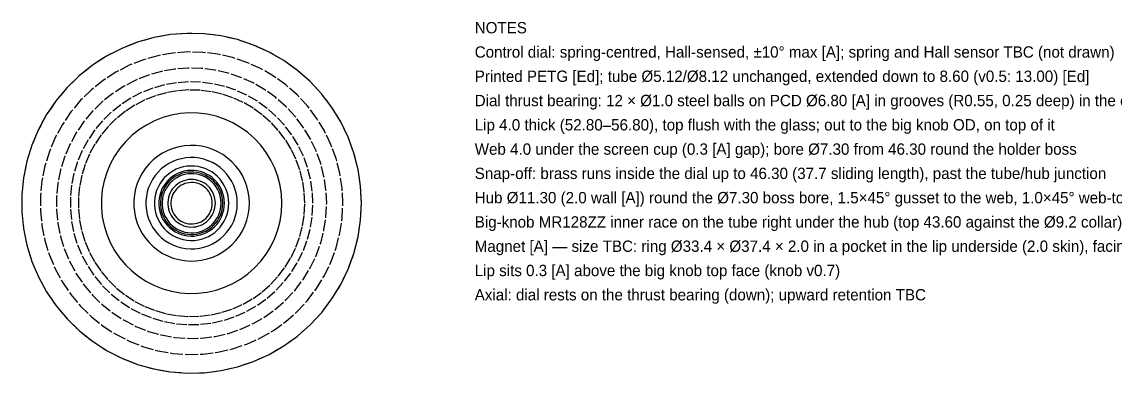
# Model space of a CAD drawing. Header units: millimetres. Extents: x -27 to 185, y -14 to 140.
# Drawn here: x -21 to 114.2, y 96.8 to 140.2 of the extents above; entities that cross this region are included whole.
import ezdxf

# ---------------------------------------------------------------- set-up
doc = ezdxf.new("R2010")
doc.units = ezdxf.units.MM
doc.linetypes.add('DASHED', pattern=[1.524, 1.27, -0.254])
for name, color, linetype in [('HIDDEN', 8, 'DASHED'), ('TEXT', 7, 'CONTINUOUS'), ('VISIBLE', 7, 'CONTINUOUS')]:
    doc.layers.add(name, color=color, linetype=linetype)

msp = doc.modelspace()

# ---------------------------------------------------------------- linework, layer by layer
at = {"layer": 'HIDDEN'}
for points in [[(21, 117.79347), (20.89565, 119.8844), (20.58362, 121.95454), (20.06703, 123.98333), (19.351, 125.9506), (18.44265, 127.83681), (17.35101, 129.62319), (16.08693, 131.29201), (14.66297, 132.82668), (13.09329, 134.21193), (11.39347, 135.43402), (9.58042, 136.48078), (7.67216, 137.34182), (5.68765, 138.00858), (3.64661, 138.47444), (1.56933, 138.73475), (-0.52354, 138.78695), (-2.61122, 138.6305), (-4.67294, 138.26696), (-6.68822, 137.69995), (-8.63703, 136.9351), (-10.5, 135.98001), (-12.25862, 134.84417), (-13.8954, 133.53888), (-15.39409, 132.0771), (-16.73978, 130.47337), (-17.91911, 128.74361), (-18.92035, 126.90503), (-19.73355, 124.9759), (-20.35062, 122.97538), (-20.76545, 120.92336), (-20.9739, 118.84024), (-20.9739, 116.74671), (-20.76545, 114.66359), (-20.35062, 112.61157), (-19.73355, 110.61105), (-18.92035, 108.68191), (-17.91911, 106.84333), (-16.73978, 105.11358), (-15.39409, 103.50985), (-13.8954, 102.04807), (-12.25862, 100.74277), (-10.5, 99.60694), (-8.63703, 98.65185), (-6.68822, 97.887), (-4.67294, 97.31999), (-2.61122, 96.95645), (-0.52354, 96.8), (1.56933, 96.85219), (3.64661, 97.11251), (5.68765, 97.57836), (7.67216, 98.24512), (9.58042, 99.10616), (11.39347, 100.15293), (13.09329, 101.37501), (14.66297, 102.76027), (16.08693, 104.29493), (17.35101, 105.96375), (18.44265, 107.75014), (19.351, 109.63634), (20.06703, 111.60361), (20.58362, 113.6324), (20.89565, 115.70255), (21, 117.79347)], [(18.7, 117.79347), (18.60708, 119.65539), (18.32923, 121.49881), (17.86921, 123.30539), (17.23161, 125.0572), (16.42274, 126.73682), (15.45067, 128.32756), (14.32503, 129.8136), (13.05703, 131.18018), (11.65926, 132.41372), (10.14562, 133.50196), (8.53114, 134.43408), (6.83188, 135.20081), (5.06472, 135.79455), (3.24722, 136.20938), (1.39745, 136.44118), (-0.4662, 136.48766), (-2.32523, 136.34835), (-4.16114, 136.02462), (-5.9557, 135.51971), (-7.69107, 134.83863), (-9.35, 133.98815), (-10.91601, 132.97671), (-12.37353, 131.81438), (-13.70807, 130.5127), (-14.90638, 129.08462), (-15.95654, 127.54431), (-16.84812, 125.9071), (-17.57225, 124.18925), (-18.12175, 122.40784), (-18.49114, 120.58056), (-18.67675, 118.72559), (-18.67675, 116.86135), (-18.49114, 115.00638), (-18.12175, 113.17911), (-17.57225, 111.3977), (-16.84812, 109.67985), (-15.95654, 108.04263), (-14.90638, 106.50233), (-13.70807, 105.07424), (-12.37353, 103.77256), (-10.91601, 102.61023), (-9.35, 101.5988), (-7.69107, 100.74831), (-5.9557, 100.06723), (-4.16114, 99.56232), (-2.32523, 99.2386), (-0.4662, 99.09929), (1.39745, 99.14576), (3.24722, 99.37757), (5.06472, 99.7924), (6.83188, 100.38613), (8.53114, 101.15287), (10.14562, 102.08499), (11.65926, 103.17322), (13.05703, 104.40676), (14.32503, 105.77334), (15.45067, 107.25939), (16.42274, 108.85012), (17.23161, 110.52974), (17.86921, 112.28155), (18.32923, 114.08814), (18.60708, 115.93155), (18.7, 117.79347)], [(18.7, 117.79347), (18.60708, 119.65539), (18.32923, 121.49881), (17.86921, 123.30539), (17.23161, 125.0572), (16.42274, 126.73682), (15.45067, 128.32756), (14.32503, 129.8136), (13.05703, 131.18018), (11.65926, 132.41372), (10.14562, 133.50196), (8.53114, 134.43408), (6.83188, 135.20081), (5.06472, 135.79455), (3.24722, 136.20938), (1.39745, 136.44118), (-0.4662, 136.48766), (-2.32523, 136.34835), (-4.16114, 136.02462), (-5.9557, 135.51971), (-7.69107, 134.83863), (-9.35, 133.98815), (-10.91601, 132.97671), (-12.37353, 131.81438), (-13.70807, 130.5127), (-14.90638, 129.08462), (-15.95654, 127.54431), (-16.84812, 125.9071), (-17.57225, 124.18925), (-18.12175, 122.40784), (-18.49114, 120.58056), (-18.67675, 118.72559), (-18.67675, 116.86135), (-18.49114, 115.00638), (-18.12175, 113.17911), (-17.57225, 111.3977), (-16.84812, 109.67985), (-15.95654, 108.04263), (-14.90638, 106.50233), (-13.70807, 105.07424), (-12.37353, 103.77256), (-10.91601, 102.61023), (-9.35, 101.5988), (-7.69107, 100.74831), (-5.9557, 100.06723), (-4.16114, 99.56232), (-2.32523, 99.2386), (-0.4662, 99.09929), (1.39745, 99.14576), (3.24722, 99.37757), (5.06472, 99.7924), (6.83188, 100.38613), (8.53114, 101.15287), (10.14562, 102.08499), (11.65926, 103.17322), (13.05703, 104.40676), (14.32503, 105.77334), (15.45067, 107.25939), (16.42274, 108.85012), (17.23161, 110.52974), (17.86921, 112.28155), (18.32923, 114.08814), (18.60708, 115.93155), (18.7, 117.79347)], [(18.7, 117.79347), (18.60708, 119.65539), (18.32923, 121.49881), (17.86921, 123.30539), (17.23161, 125.0572), (16.42274, 126.73682), (15.45067, 128.32756), (14.32503, 129.8136), (13.05703, 131.18018), (11.65926, 132.41372), (10.14562, 133.50196), (8.53114, 134.43408), (6.83188, 135.20081), (5.06472, 135.79455), (3.24722, 136.20938), (1.39745, 136.44118), (-0.4662, 136.48766), (-2.32523, 136.34835), (-4.16114, 136.02462), (-5.9557, 135.51971), (-7.69107, 134.83863), (-9.35, 133.98815), (-10.91601, 132.97671), (-12.37353, 131.81438), (-13.70807, 130.5127), (-14.90638, 129.08462), (-15.95654, 127.54431), (-16.84812, 125.9071), (-17.57225, 124.18925), (-18.12175, 122.40784), (-18.49114, 120.58056), (-18.67675, 118.72559), (-18.67675, 116.86135), (-18.49114, 115.00638), (-18.12175, 113.17911), (-17.57225, 111.3977), (-16.84812, 109.67985), (-15.95654, 108.04263), (-14.90638, 106.50233), (-13.70807, 105.07424), (-12.37353, 103.77256), (-10.91601, 102.61023), (-9.35, 101.5988), (-7.69107, 100.74831), (-5.9557, 100.06723), (-4.16114, 99.56232), (-2.32523, 99.2386), (-0.4662, 99.09929), (1.39745, 99.14576), (3.24722, 99.37757), (5.06472, 99.7924), (6.83188, 100.38613), (8.53114, 101.15287), (10.14562, 102.08499), (11.65926, 103.17322), (13.05703, 104.40676), (14.32503, 105.77334), (15.45067, 107.25939), (16.42274, 108.85012), (17.23161, 110.52974), (17.86921, 112.28155), (18.32923, 114.08814), (18.60708, 115.93155), (18.7, 117.79347)], [(18.7, 117.79347), (18.60708, 119.65539), (18.32923, 121.49881), (17.86921, 123.30539), (17.23161, 125.0572), (16.42274, 126.73682), (15.45067, 128.32756), (14.32503, 129.8136), (13.05703, 131.18018), (11.65926, 132.41372), (10.14562, 133.50196), (8.53114, 134.43408), (6.83188, 135.20081), (5.06472, 135.79455), (3.24722, 136.20938), (1.39745, 136.44118), (-0.4662, 136.48766), (-2.32523, 136.34835), (-4.16114, 136.02462), (-5.9557, 135.51971), (-7.69107, 134.83863), (-9.35, 133.98815), (-10.91601, 132.97671), (-12.37353, 131.81438), (-13.70807, 130.5127), (-14.90638, 129.08462), (-15.95654, 127.54431), (-16.84812, 125.9071), (-17.57225, 124.18925), (-18.12175, 122.40784), (-18.49114, 120.58056), (-18.67675, 118.72559), (-18.67675, 116.86135), (-18.49114, 115.00638), (-18.12175, 113.17911), (-17.57225, 111.3977), (-16.84812, 109.67985), (-15.95654, 108.04263), (-14.90638, 106.50233), (-13.70807, 105.07424), (-12.37353, 103.77256), (-10.91601, 102.61023), (-9.35, 101.5988), (-7.69107, 100.74831), (-5.9557, 100.06723), (-4.16114, 99.56232), (-2.32523, 99.2386), (-0.4662, 99.09929), (1.39745, 99.14576), (3.24722, 99.37757), (5.06472, 99.7924), (6.83188, 100.38613), (8.53114, 101.15287), (10.14562, 102.08499), (11.65926, 103.17322), (13.05703, 104.40676), (14.32503, 105.77334), (15.45067, 107.25939), (16.42274, 108.85012), (17.23161, 110.52974), (17.86921, 112.28155), (18.32923, 114.08814), (18.60708, 115.93155), (18.7, 117.79347)], [(16.7, 117.79347), (16.61701, 119.45626), (16.36888, 121.10251), (15.95807, 122.71588), (15.38865, 124.28033), (14.6663, 125.78031), (13.79819, 127.20092), (12.79294, 128.52803), (11.66055, 129.74845), (10.41228, 130.85006), (9.06052, 131.82191), (7.61872, 132.65433), (6.1012, 133.33906), (4.52304, 133.8693), (2.89992, 134.23976), (1.24799, 134.44678), (-0.41634, 134.48828), (-2.07654, 134.36387), (-3.7161, 134.07477), (-5.31873, 133.62386), (-6.86849, 133.01562), (-8.35, 132.2561), (-9.74852, 131.35284), (-11.05015, 130.31482), (-12.24197, 129.15236), (-13.31211, 127.87701), (-14.24996, 126.50144), (-15.04618, 125.03933), (-15.69287, 123.50521), (-16.18359, 121.91432), (-16.51347, 120.28248), (-16.67924, 118.6259), (-16.67924, 116.96105), (-16.51347, 115.30447), (-16.18359, 113.67262), (-15.69287, 112.08174), (-15.04618, 110.54761), (-14.24996, 109.0855), (-13.31211, 107.70994), (-12.24197, 106.43459), (-11.05015, 105.27213), (-9.74852, 104.23411), (-8.35, 103.33085), (-6.86849, 102.57133), (-5.31873, 101.96309), (-3.7161, 101.51218), (-2.07654, 101.22308), (-0.41634, 101.09866), (1.24799, 101.14017), (2.89992, 101.34718), (4.52304, 101.71765), (6.1012, 102.24788), (7.61872, 102.93261), (9.06052, 103.76504), (10.41228, 104.73689), (11.66055, 105.8385), (12.79294, 107.05892), (13.79819, 108.38603), (14.6663, 109.80663), (15.38865, 111.30661), (15.95807, 112.87106), (16.36888, 114.48443), (16.61701, 116.13069), (16.7, 117.79347)], [(16.7, 117.79347), (16.61701, 119.45626), (16.36888, 121.10251), (15.95807, 122.71588), (15.38865, 124.28033), (14.6663, 125.78031), (13.79819, 127.20092), (12.79294, 128.52803), (11.66055, 129.74845), (10.41228, 130.85006), (9.06052, 131.82191), (7.61872, 132.65433), (6.1012, 133.33906), (4.52304, 133.8693), (2.89992, 134.23976), (1.24799, 134.44678), (-0.41634, 134.48828), (-2.07654, 134.36387), (-3.7161, 134.07477), (-5.31873, 133.62386), (-6.86849, 133.01562), (-8.35, 132.2561), (-9.74852, 131.35284), (-11.05015, 130.31482), (-12.24197, 129.15236), (-13.31211, 127.87701), (-14.24996, 126.50144), (-15.04618, 125.03933), (-15.69287, 123.50521), (-16.18359, 121.91432), (-16.51347, 120.28248), (-16.67924, 118.6259), (-16.67924, 116.96105), (-16.51347, 115.30447), (-16.18359, 113.67262), (-15.69287, 112.08174), (-15.04618, 110.54761), (-14.24996, 109.0855), (-13.31211, 107.70994), (-12.24197, 106.43459), (-11.05015, 105.27213), (-9.74852, 104.23411), (-8.35, 103.33085), (-6.86849, 102.57133), (-5.31873, 101.96309), (-3.7161, 101.51218), (-2.07654, 101.22308), (-0.41634, 101.09866), (1.24799, 101.14017), (2.89992, 101.34718), (4.52304, 101.71765), (6.1012, 102.24788), (7.61872, 102.93261), (9.06052, 103.76504), (10.41228, 104.73689), (11.66055, 105.8385), (12.79294, 107.05892), (13.79819, 108.38603), (14.6663, 109.80663), (15.38865, 111.30661), (15.95807, 112.87106), (16.36888, 114.48443), (16.61701, 116.13069), (16.7, 117.79347)], [(16.7, 117.79347), (16.61701, 119.45626), (16.36888, 121.10251), (15.95807, 122.71588), (15.38865, 124.28033), (14.6663, 125.78031), (13.79819, 127.20092), (12.79294, 128.52803), (11.66055, 129.74845), (10.41228, 130.85006), (9.06052, 131.82191), (7.61872, 132.65433), (6.1012, 133.33906), (4.52304, 133.8693), (2.89992, 134.23976), (1.24799, 134.44678), (-0.41634, 134.48828), (-2.07654, 134.36387), (-3.7161, 134.07477), (-5.31873, 133.62386), (-6.86849, 133.01562), (-8.35, 132.2561), (-9.74852, 131.35284), (-11.05015, 130.31482), (-12.24197, 129.15236), (-13.31211, 127.87701), (-14.24996, 126.50144), (-15.04618, 125.03933), (-15.69287, 123.50521), (-16.18359, 121.91432), (-16.51347, 120.28248), (-16.67924, 118.6259), (-16.67924, 116.96105), (-16.51347, 115.30447), (-16.18359, 113.67262), (-15.69287, 112.08174), (-15.04618, 110.54761), (-14.24996, 109.0855), (-13.31211, 107.70994), (-12.24197, 106.43459), (-11.05015, 105.27213), (-9.74852, 104.23411), (-8.35, 103.33085), (-6.86849, 102.57133), (-5.31873, 101.96309), (-3.7161, 101.51218), (-2.07654, 101.22308), (-0.41634, 101.09866), (1.24799, 101.14017), (2.89992, 101.34718), (4.52304, 101.71765), (6.1012, 102.24788), (7.61872, 102.93261), (9.06052, 103.76504), (10.41228, 104.73689), (11.66055, 105.8385), (12.79294, 107.05892), (13.79819, 108.38603), (14.6663, 109.80663), (15.38865, 111.30661), (15.95807, 112.87106), (16.36888, 114.48443), (16.61701, 116.13069), (16.7, 117.79347)], [(16.7, 117.79347), (16.61701, 119.45626), (16.36888, 121.10251), (15.95807, 122.71588), (15.38865, 124.28033), (14.6663, 125.78031), (13.79819, 127.20092), (12.79294, 128.52803), (11.66055, 129.74845), (10.41228, 130.85006), (9.06052, 131.82191), (7.61872, 132.65433), (6.1012, 133.33906), (4.52304, 133.8693), (2.89992, 134.23976), (1.24799, 134.44678), (-0.41634, 134.48828), (-2.07654, 134.36387), (-3.7161, 134.07477), (-5.31873, 133.62386), (-6.86849, 133.01562), (-8.35, 132.2561), (-9.74852, 131.35284), (-11.05015, 130.31482), (-12.24197, 129.15236), (-13.31211, 127.87701), (-14.24996, 126.50144), (-15.04618, 125.03933), (-15.69287, 123.50521), (-16.18359, 121.91432), (-16.51347, 120.28248), (-16.67924, 118.6259), (-16.67924, 116.96105), (-16.51347, 115.30447), (-16.18359, 113.67262), (-15.69287, 112.08174), (-15.04618, 110.54761), (-14.24996, 109.0855), (-13.31211, 107.70994), (-12.24197, 106.43459), (-11.05015, 105.27213), (-9.74852, 104.23411), (-8.35, 103.33085), (-6.86849, 102.57133), (-5.31873, 101.96309), (-3.7161, 101.51218), (-2.07654, 101.22308), (-0.41634, 101.09866), (1.24799, 101.14017), (2.89992, 101.34718), (4.52304, 101.71765), (6.1012, 102.24788), (7.61872, 102.93261), (9.06052, 103.76504), (10.41228, 104.73689), (11.66055, 105.8385), (12.79294, 107.05892), (13.79819, 108.38603), (14.6663, 109.80663), (15.38865, 111.30661), (15.95807, 112.87106), (16.36888, 114.48443), (16.61701, 116.13069), (16.7, 117.79347)], [(15, 117.79347), (14.92546, 119.28699), (14.70259, 120.76566), (14.33359, 122.2148), (13.82214, 123.61999), (13.17332, 124.96728), (12.39358, 126.24327), (11.49067, 127.43529), (10.47355, 128.53148), (9.35235, 129.52095), (8.13819, 130.39386), (6.84316, 131.14155), (5.48012, 131.75658), (4.06261, 132.23284), (2.60472, 132.56559), (1.12095, 132.75153), (-0.37396, 132.78881), (-1.86516, 132.67706), (-3.33781, 132.41739), (-4.7773, 132.01238), (-6.16931, 131.46606), (-7.5, 130.78385), (-8.75616, 129.97254), (-9.92529, 129.04019), (-10.99578, 127.99606), (-11.95699, 126.85054), (-12.79936, 125.615), (-13.51453, 124.30173), (-14.09539, 122.92377), (-14.53616, 121.49483), (-14.83246, 120.02911), (-14.98135, 118.54116), (-14.98135, 117.04578), (-14.83246, 115.55784), (-14.53616, 114.09211), (-14.09539, 112.66317), (-13.51453, 111.28522), (-12.79936, 109.97194), (-11.95699, 108.73641), (-10.99578, 107.59088), (-9.92529, 106.54675), (-8.75616, 105.6144), (-7.5, 104.80309), (-6.16931, 104.12089), (-4.7773, 103.57456), (-3.33781, 103.16955), (-1.86516, 102.90988), (-0.37396, 102.79814), (1.12095, 102.83542), (2.60472, 103.02136), (4.06261, 103.35411), (5.48012, 103.83037), (6.84316, 104.4454), (8.13819, 105.19308), (9.35235, 106.066), (10.47355, 107.05547), (11.49067, 108.15166), (12.39358, 109.34367), (13.17332, 110.61966), (13.82214, 111.96695), (14.33359, 113.37215), (14.70259, 114.82128), (14.92546, 116.29996), (15, 117.79347)], [(14, 117.79347), (13.93043, 119.18742), (13.72241, 120.56752), (13.37802, 121.92005), (12.90067, 123.23156), (12.2951, 124.48903), (11.56734, 125.67995), (10.72462, 126.7925), (9.77532, 127.81561), (8.72886, 128.73911), (7.59565, 129.55384), (6.38695, 130.25168), (5.11477, 130.82571), (3.79177, 131.27021), (2.43107, 131.58078), (1.04622, 131.75433), (-0.34903, 131.78912), (-1.74081, 131.68482), (-3.11529, 131.44246), (-4.45881, 131.06446), (-5.75802, 130.55455), (-7, 129.91783), (-8.17241, 129.1606), (-9.2636, 128.29041), (-10.26273, 127.31589), (-11.15986, 126.24673), (-11.94607, 125.09357), (-12.61356, 123.86785), (-13.1557, 122.58175), (-13.56708, 121.24808), (-13.84363, 119.88006), (-13.9826, 118.49132), (-13.9826, 117.09563), (-13.84363, 115.70688), (-13.56708, 114.33887), (-13.1557, 113.00519), (-12.61356, 111.7191), (-11.94607, 110.49338), (-11.15986, 109.34021), (-10.26273, 108.27105), (-9.2636, 107.29654), (-8.17241, 106.42634), (-7, 105.66912), (-5.75802, 105.03239), (-4.45881, 104.52249), (-3.11529, 104.14448), (-1.74081, 103.90212), (-0.34903, 103.79782), (1.04622, 103.83262), (2.43107, 104.00616), (3.79177, 104.31673), (5.11477, 104.76124), (6.38695, 105.33527), (7.59565, 106.03311), (8.72886, 106.84783), (9.77532, 107.77134), (10.72462, 108.79445), (11.56734, 109.90699), (12.2951, 111.09792), (12.90067, 112.35539), (13.37802, 113.6669), (13.72241, 115.01943), (13.93043, 116.39952), (14, 117.79347)], [(14, 117.79347), (13.93043, 119.18742), (13.72241, 120.56752), (13.37802, 121.92005), (12.90067, 123.23156), (12.2951, 124.48903), (11.56734, 125.67995), (10.72462, 126.7925), (9.77532, 127.81561), (8.72886, 128.73911), (7.59565, 129.55384), (6.38695, 130.25168), (5.11477, 130.82571), (3.79177, 131.27021), (2.43107, 131.58078), (1.04622, 131.75433), (-0.34903, 131.78912), (-1.74081, 131.68482), (-3.11529, 131.44246), (-4.45881, 131.06446), (-5.75802, 130.55455), (-7, 129.91783), (-8.17241, 129.1606), (-9.2636, 128.29041), (-10.26273, 127.31589), (-11.15986, 126.24673), (-11.94607, 125.09357), (-12.61356, 123.86785), (-13.1557, 122.58175), (-13.56708, 121.24808), (-13.84363, 119.88006), (-13.9826, 118.49132), (-13.9826, 117.09563), (-13.84363, 115.70688), (-13.56708, 114.33887), (-13.1557, 113.00519), (-12.61356, 111.7191), (-11.94607, 110.49338), (-11.15986, 109.34021), (-10.26273, 108.27105), (-9.2636, 107.29654), (-8.17241, 106.42634), (-7, 105.66912), (-5.75802, 105.03239), (-4.45881, 104.52249), (-3.11529, 104.14448), (-1.74081, 103.90212), (-0.34903, 103.79782), (1.04622, 103.83262), (2.43107, 104.00616), (3.79177, 104.31673), (5.11477, 104.76124), (6.38695, 105.33527), (7.59565, 106.03311), (8.72886, 106.84783), (9.77532, 107.77134), (10.72462, 108.79445), (11.56734, 109.90699), (12.2951, 111.09792), (12.90067, 112.35539), (13.37802, 113.6669), (13.72241, 115.01943), (13.93043, 116.39952), (14, 117.79347)], [(11.16, 117.79347), (11.10454, 118.90465), (10.93872, 120.00478), (10.66419, 121.08294), (10.28367, 122.12841), (9.80095, 123.13079), (9.22082, 124.08012), (8.54906, 124.96698), (7.79232, 125.78255), (6.95815, 126.51871), (6.05482, 127.16816), (5.09131, 127.72444), (4.07721, 128.18202), (3.02258, 128.53636), (1.93791, 128.78393), (0.83399, 128.92227), (-0.27823, 128.95), (-1.38768, 128.86686), (-2.48333, 128.67367), (-3.55431, 128.37234), (-4.58996, 127.96588), (-5.58, 127.45832), (-6.51458, 126.8547), (-7.38441, 126.16103), (-8.18086, 125.3842), (-8.896, 124.53193), (-9.52273, 123.61269), (-10.05481, 122.63562), (-10.48697, 121.61042), (-10.8149, 120.54729), (-11.03535, 119.45678), (-11.14613, 118.34975), (-11.14613, 117.23719), (-11.03535, 116.13016), (-10.8149, 115.03966), (-10.48697, 113.97653), (-10.05481, 112.95133), (-9.52273, 111.97426), (-8.896, 111.05502), (-8.18086, 110.20275), (-7.38441, 109.42591), (-6.51458, 108.73224), (-5.58, 108.12863), (-4.58996, 107.62107), (-3.55431, 107.2146), (-2.48333, 106.91328), (-1.38768, 106.72008), (-0.27823, 106.63694), (0.83399, 106.66468), (1.93791, 106.80302), (3.02258, 107.05059), (4.07721, 107.40492), (5.09131, 107.8625), (6.05482, 108.41878), (6.95815, 109.06823), (7.79232, 109.8044), (8.54906, 110.61996), (9.22082, 111.50682), (9.80095, 112.45616), (10.28367, 113.45854), (10.66419, 114.50401), (10.93872, 115.58216), (11.10454, 116.6823), (11.16, 117.79347)], [(7.15, 117.79347), (7.11447, 118.50538), (7.00823, 119.21022), (6.83235, 119.90097), (6.58855, 120.57078), (6.27928, 121.21299), (5.90761, 121.82121), (5.47722, 122.3894), (4.99239, 122.91192), (4.45795, 123.38357), (3.87921, 123.79966), (3.26191, 124.15606), (2.61219, 124.44922), (1.93651, 124.67624), (1.24158, 124.83485), (0.53432, 124.92348), (-0.17825, 124.94125), (-0.88906, 124.88798), (-1.59102, 124.76421), (-2.27718, 124.57115), (-2.9407, 124.31074), (-3.575, 123.98555), (-4.17377, 123.59883), (-4.73105, 123.15441), (-5.24132, 122.65671), (-5.6995, 122.11067), (-6.10103, 121.52173), (-6.44193, 120.89574), (-6.7188, 120.23892), (-6.9289, 119.55779), (-7.07014, 118.85913), (-7.14111, 118.14987), (-7.14111, 117.43707), (-7.07014, 116.72782), (-6.9289, 116.02916), (-6.7188, 115.34803), (-6.44193, 114.6912), (-6.10103, 114.06521), (-5.6995, 113.47627), (-5.24132, 112.93024), (-4.73105, 112.43254), (-4.17377, 111.98812), (-3.575, 111.60139), (-2.9407, 111.27621), (-2.27718, 111.01579), (-1.59102, 110.82274), (-0.88906, 110.69896), (-0.17825, 110.6457), (0.53432, 110.66347), (1.24158, 110.7521), (1.93651, 110.91071), (2.61219, 111.13773), (3.26191, 111.43089), (3.87921, 111.78729), (4.45795, 112.20338), (4.99239, 112.67502), (5.47722, 113.19754), (5.90761, 113.76573), (6.27928, 114.37396), (6.58855, 115.01616), (6.83235, 115.68597), (7.00823, 116.37673), (7.11447, 117.08156), (7.15, 117.79347)], [(5.65, 117.79347), (5.62192, 118.35603), (5.53797, 118.913), (5.39899, 119.45884), (5.20634, 119.98813), (4.96195, 120.49561), (4.66825, 120.97623), (4.32815, 121.42522), (3.94504, 121.83812), (3.52272, 122.21082), (3.06539, 122.53962), (2.57759, 122.82125), (2.06418, 123.05291), (1.53025, 123.2323), (0.98111, 123.35764), (0.42223, 123.42767), (-0.14086, 123.44172), (-0.70254, 123.39962), (-1.25724, 123.30182), (-1.79945, 123.14926), (-2.32377, 122.94348), (-2.825, 122.68652), (-3.29815, 122.38092), (-3.73852, 122.02974), (-4.14174, 121.63645), (-4.5038, 121.20497), (-4.82109, 120.73958), (-5.09047, 120.24492), (-5.30926, 119.72589), (-5.47529, 119.18765), (-5.58689, 118.63556), (-5.64298, 118.0751), (-5.64298, 117.51184), (-5.58689, 116.95138), (-5.47529, 116.39929), (-5.30926, 115.86106), (-5.09047, 115.34203), (-4.82109, 114.84736), (-4.5038, 114.38198), (-4.14174, 113.9505), (-3.73852, 113.55721), (-3.29815, 113.20602), (-2.825, 112.90043), (-2.32377, 112.64346), (-1.79945, 112.43768), (-1.25724, 112.28513), (-0.70254, 112.18732), (-0.14086, 112.14523), (0.42223, 112.15927), (0.98111, 112.22931), (1.53025, 112.35465), (2.06418, 112.53404), (2.57759, 112.7657), (3.06539, 113.04733), (3.52272, 113.37612), (3.94504, 113.74883), (4.32815, 114.16172), (4.66825, 114.61071), (4.96195, 115.09134), (5.20634, 115.59882), (5.39899, 116.12811), (5.53797, 116.67395), (5.62192, 117.23091), (5.65, 117.79347)], [(5.65, 117.79347), (5.62192, 118.35603), (5.53797, 118.913), (5.39899, 119.45884), (5.20634, 119.98813), (4.96195, 120.49561), (4.66825, 120.97623), (4.32815, 121.42522), (3.94504, 121.83812), (3.52272, 122.21082), (3.06539, 122.53962), (2.57759, 122.82125), (2.06418, 123.05291), (1.53025, 123.2323), (0.98111, 123.35764), (0.42223, 123.42767), (-0.14086, 123.44172), (-0.70254, 123.39962), (-1.25724, 123.30182), (-1.79945, 123.14926), (-2.32377, 122.94348), (-2.825, 122.68652), (-3.29815, 122.38092), (-3.73852, 122.02974), (-4.14174, 121.63645), (-4.5038, 121.20497), (-4.82109, 120.73958), (-5.09047, 120.24492), (-5.30926, 119.72589), (-5.47529, 119.18765), (-5.58689, 118.63556), (-5.64298, 118.0751), (-5.64298, 117.51184), (-5.58689, 116.95138), (-5.47529, 116.39929), (-5.30926, 115.86106), (-5.09047, 115.34203), (-4.82109, 114.84736), (-4.5038, 114.38198), (-4.14174, 113.9505), (-3.73852, 113.55721), (-3.29815, 113.20602), (-2.825, 112.90043), (-2.32377, 112.64346), (-1.79945, 112.43768), (-1.25724, 112.28513), (-0.70254, 112.18732), (-0.14086, 112.14523), (0.42223, 112.15927), (0.98111, 112.22931), (1.53025, 112.35465), (2.06418, 112.53404), (2.57759, 112.7657), (3.06539, 113.04733), (3.52272, 113.37612), (3.94504, 113.74883), (4.32815, 114.16172), (4.66825, 114.61071), (4.96195, 115.09134), (5.20634, 115.59882), (5.39899, 116.12811), (5.53797, 116.67395), (5.62192, 117.23091), (5.65, 117.79347)], [(4.6, 117.79347), (4.57714, 118.25148), (4.50879, 118.70495), (4.39563, 119.14935), (4.23879, 119.58027), (4.03982, 119.99344), (3.8007, 120.38475), (3.5238, 120.7503), (3.21189, 121.08646), (2.86805, 121.3899), (2.49571, 121.65759), (2.09857, 121.88688), (1.68057, 122.07549), (1.24587, 122.22154), (0.79878, 122.32359), (0.34376, 122.38061), (-0.11468, 122.39204), (-0.57198, 122.35777), (-1.0236, 122.27814), (-1.46504, 122.15394), (-1.89192, 121.9864), (-2.3, 121.77719), (-2.68522, 121.52839), (-3.04375, 121.24247), (-3.37204, 120.92227), (-3.66681, 120.57097), (-3.92514, 120.19207), (-4.14446, 119.78934), (-4.32259, 119.36677), (-4.45776, 118.92856), (-4.54862, 118.47907), (-4.59428, 118.02276), (-4.59428, 117.56418), (-4.54862, 117.10788), (-4.45776, 116.65839), (-4.32259, 116.22018), (-4.14446, 115.79761), (-3.92514, 115.39487), (-3.66681, 115.01597), (-3.37204, 114.66468), (-3.04375, 114.34448), (-2.68522, 114.05856), (-2.3, 113.80976), (-1.89192, 113.60055), (-1.46504, 113.43301), (-1.0236, 113.3088), (-0.57198, 113.22917), (-0.11468, 113.1949), (0.34376, 113.20634), (0.79878, 113.26336), (1.24587, 113.3654), (1.68057, 113.51145), (2.09857, 113.70006), (2.49571, 113.92935), (2.86805, 114.19705), (3.21189, 114.50049), (3.5238, 114.83665), (3.8007, 115.2022), (4.03982, 115.5935), (4.23879, 116.00667), (4.39563, 116.4376), (4.50879, 116.882), (4.57714, 117.33546), (4.6, 117.79347)], [(4.6, 117.79347), (4.57714, 118.25148), (4.50879, 118.70495), (4.39563, 119.14935), (4.23879, 119.58027), (4.03982, 119.99344), (3.8007, 120.38475), (3.5238, 120.7503), (3.21189, 121.08646), (2.86805, 121.3899), (2.49571, 121.65759), (2.09857, 121.88688), (1.68057, 122.07549), (1.24587, 122.22154), (0.79878, 122.32359), (0.34376, 122.38061), (-0.11468, 122.39204), (-0.57198, 122.35777), (-1.0236, 122.27814), (-1.46504, 122.15394), (-1.89192, 121.9864), (-2.3, 121.77719), (-2.68522, 121.52839), (-3.04375, 121.24247), (-3.37204, 120.92227), (-3.66681, 120.57097), (-3.92514, 120.19207), (-4.14446, 119.78934), (-4.32259, 119.36677), (-4.45776, 118.92856), (-4.54862, 118.47907), (-4.59428, 118.02276), (-4.59428, 117.56418), (-4.54862, 117.10788), (-4.45776, 116.65839), (-4.32259, 116.22018), (-4.14446, 115.79761), (-3.92514, 115.39487), (-3.66681, 115.01597), (-3.37204, 114.66468), (-3.04375, 114.34448), (-2.68522, 114.05856), (-2.3, 113.80976), (-1.89192, 113.60055), (-1.46504, 113.43301), (-1.0236, 113.3088), (-0.57198, 113.22917), (-0.11468, 113.1949), (0.34376, 113.20634), (0.79878, 113.26336), (1.24587, 113.3654), (1.68057, 113.51145), (2.09857, 113.70006), (2.49571, 113.92935), (2.86805, 114.19705), (3.21189, 114.50049), (3.5238, 114.83665), (3.8007, 115.2022), (4.03982, 115.5935), (4.23879, 116.00667), (4.39563, 116.4376), (4.50879, 116.882), (4.57714, 117.33546), (4.6, 117.79347)], [(4.06, 117.79347), (4.03982, 118.19772), (3.9795, 118.59795), (3.87963, 118.99018), (3.74119, 119.37052), (3.56558, 119.73518), (3.35453, 120.08055), (3.11014, 120.40319), (2.83484, 120.69989), (2.53137, 120.96771), (2.20274, 121.20398), (1.85222, 121.40635), (1.48328, 121.57282), (1.09961, 121.70173), (0.70501, 121.79179), (0.3034, 121.84212), (-0.10122, 121.85221), (-0.50484, 121.82196), (-0.90343, 121.75168), (-1.29306, 121.64206), (-1.66983, 121.49419), (-2.03, 121.30954), (-2.37, 121.08994), (-2.68644, 120.83758), (-2.97619, 120.55497), (-3.23636, 120.24492), (-3.46436, 119.9105), (-3.65793, 119.55504), (-3.81515, 119.18207), (-3.93445, 118.79531), (-4.01465, 118.39858), (-4.05495, 117.99585), (-4.05495, 117.5911), (-4.01465, 117.18836), (-3.93445, 116.79164), (-3.81515, 116.40487), (-3.65793, 116.0319), (-3.46436, 115.67645), (-3.23636, 115.34203), (-2.97619, 115.03197), (-2.68644, 114.74936), (-2.37, 114.497), (-2.03, 114.27741), (-1.66983, 114.09276), (-1.29306, 113.94489), (-0.90343, 113.83527), (-0.50484, 113.76498), (-0.10122, 113.73473), (0.3034, 113.74483), (0.70501, 113.79515), (1.09961, 113.88522), (1.48328, 114.01413), (1.85222, 114.18059), (2.20274, 114.38297), (2.53137, 114.61924), (2.83484, 114.88705), (3.11014, 115.18376), (3.35453, 115.50639), (3.56558, 115.85176), (3.74119, 116.21643), (3.87963, 116.59677), (3.9795, 116.989), (4.03982, 117.38923), (4.06, 117.79347)], [(4.06, 117.79347), (4.03982, 118.19772), (3.9795, 118.59795), (3.87963, 118.99018), (3.74119, 119.37052), (3.56558, 119.73518), (3.35453, 120.08055), (3.11014, 120.40319), (2.83484, 120.69989), (2.53137, 120.96771), (2.20274, 121.20398), (1.85222, 121.40635), (1.48328, 121.57282), (1.09961, 121.70173), (0.70501, 121.79179), (0.3034, 121.84212), (-0.10122, 121.85221), (-0.50484, 121.82196), (-0.90343, 121.75168), (-1.29306, 121.64206), (-1.66983, 121.49419), (-2.03, 121.30954), (-2.37, 121.08994), (-2.68644, 120.83758), (-2.97619, 120.55497), (-3.23636, 120.24492), (-3.46436, 119.9105), (-3.65793, 119.55504), (-3.81515, 119.18207), (-3.93445, 118.79531), (-4.01465, 118.39858), (-4.05495, 117.99585), (-4.05495, 117.5911), (-4.01465, 117.18836), (-3.93445, 116.79164), (-3.81515, 116.40487), (-3.65793, 116.0319), (-3.46436, 115.67645), (-3.23636, 115.34203), (-2.97619, 115.03197), (-2.68644, 114.74936), (-2.37, 114.497), (-2.03, 114.27741), (-1.66983, 114.09276), (-1.29306, 113.94489), (-0.90343, 113.83527), (-0.50484, 113.76498), (-0.10122, 113.73473), (0.3034, 113.74483), (0.70501, 113.79515), (1.09961, 113.88522), (1.48328, 114.01413), (1.85222, 114.18059), (2.20274, 114.38297), (2.53137, 114.61924), (2.83484, 114.88705), (3.11014, 115.18376), (3.35453, 115.50639), (3.56558, 115.85176), (3.74119, 116.21643), (3.87963, 116.59677), (3.9795, 116.989), (4.03982, 117.38923), (4.06, 117.79347)], [(3.86098, 117.79347), (3.84179, 118.1779), (3.78442, 118.55851), (3.68944, 118.93152), (3.5578, 119.29321), (3.39079, 119.64), (3.19009, 119.96844), (2.95768, 120.27526), (2.69588, 120.55742), (2.40728, 120.81211), (2.09476, 121.03679), (1.76142, 121.22925), (1.41057, 121.38756), (1.04571, 121.51014), (0.67045, 121.59579), (0.28853, 121.64365), (-0.09626, 121.65325), (-0.48009, 121.62449), (-0.85915, 121.55765), (-1.22967, 121.4534), (-1.58797, 121.31278), (-1.93049, 121.13718), (-2.25382, 120.92835), (-2.55475, 120.68836), (-2.8303, 120.4196), (-3.07771, 120.12475), (-3.29454, 119.80672), (-3.47862, 119.46869), (-3.62813, 119.114), (-3.74159, 118.7462), (-3.81785, 118.36892), (-3.85618, 117.98593), (-3.85618, 117.60102), (-3.81785, 117.21802), (-3.74159, 116.84075), (-3.62813, 116.47294), (-3.47862, 116.11826), (-3.29454, 115.78022), (-3.07771, 115.4622), (-2.8303, 115.16734), (-2.55475, 114.89858), (-2.25382, 114.6586), (-1.93049, 114.44977), (-1.58797, 114.27417), (-1.22967, 114.13355), (-0.85915, 114.0293), (-0.48009, 113.96246), (-0.09626, 113.9337), (0.28853, 113.94329), (0.67045, 113.99115), (1.04571, 114.0768), (1.41057, 114.19939), (1.76142, 114.3577), (2.09476, 114.55015), (2.40728, 114.77484), (2.69588, 115.02953), (2.95768, 115.31168), (3.19009, 115.61851), (3.39079, 115.94695), (3.5578, 116.29373), (3.68944, 116.65543), (3.78442, 117.02844), (3.84179, 117.40904), (3.86098, 117.79347)], [(3.65, 117.79347), (3.63186, 118.1569), (3.57763, 118.51671), (3.48784, 118.86933), (3.36339, 119.21126), (3.20551, 119.5391), (3.01577, 119.84959), (2.79606, 120.13965), (2.54856, 120.40639), (2.27574, 120.64716), (1.98029, 120.85957), (1.66517, 121.0415), (1.33349, 121.19116), (0.98857, 121.30705), (0.63382, 121.38802), (0.27276, 121.43327), (-0.091, 121.44234), (-0.45385, 121.41515), (-0.8122, 121.35196), (-1.16248, 121.25341), (-1.5012, 121.12047), (-1.825, 120.95447), (-2.13066, 120.75705), (-2.41515, 120.53017), (-2.67564, 120.2761), (-2.90953, 119.99736), (-3.11451, 119.69671), (-3.28854, 119.37715), (-3.42988, 119.04185), (-3.53713, 118.69414), (-3.60923, 118.33748), (-3.64546, 117.97541), (-3.64546, 117.61154), (-3.60923, 117.24947), (-3.53713, 116.89281), (-3.42988, 116.5451), (-3.28854, 116.2098), (-3.11451, 115.89023), (-2.90953, 115.58959), (-2.67564, 115.31084), (-2.41515, 115.05677), (-2.13066, 114.8299), (-1.825, 114.63248), (-1.5012, 114.46648), (-1.16248, 114.33354), (-0.8122, 114.23499), (-0.45385, 114.1718), (-0.091, 114.14461), (0.27276, 114.15368), (0.63382, 114.19892), (0.98857, 114.27989), (1.33349, 114.39578), (1.66517, 114.54544), (1.98029, 114.72738), (2.27574, 114.93979), (2.54856, 115.18056), (2.79606, 115.4473), (3.01577, 115.73735), (3.20551, 116.04785), (3.36339, 116.37569), (3.48784, 116.71762), (3.57763, 117.07024), (3.63186, 117.43005), (3.65, 117.79347)], [(2.93902, 117.79347), (2.92442, 118.0861), (2.88075, 118.37583), (2.80845, 118.65976), (2.70824, 118.93509), (2.58111, 119.19907), (2.42833, 119.44908), (2.25142, 119.68264), (2.05213, 119.89742), (1.83245, 120.09129), (1.59456, 120.26233), (1.34081, 120.40883), (1.07375, 120.52933), (0.79601, 120.62265), (0.51036, 120.68785), (0.21963, 120.72428), (-0.07327, 120.73158), (-0.36545, 120.70969), (-0.65399, 120.65881), (-0.93604, 120.57945), (-1.20878, 120.47241), (-1.46951, 120.33874), (-1.71564, 120.17978), (-1.94471, 119.9971), (-2.15446, 119.79252), (-2.34279, 119.56807), (-2.50784, 119.32598), (-2.64797, 119.06867), (-2.76178, 118.79868), (-2.84814, 118.5187), (-2.9062, 118.23151), (-2.93537, 117.93997), (-2.93537, 117.64697), (-2.9062, 117.35543), (-2.84814, 117.06825), (-2.76178, 116.78827), (-2.64797, 116.51828), (-2.50784, 116.26096), (-2.34279, 116.01888), (-2.15446, 115.79443), (-1.94471, 115.58985), (-1.71564, 115.40717), (-1.46951, 115.2482), (-1.20878, 115.11454), (-0.93604, 115.00749), (-0.65399, 114.92814), (-0.36545, 114.87726), (-0.07327, 114.85536), (0.21963, 114.86267), (0.51036, 114.8991), (0.79601, 114.9643), (1.07375, 115.05761), (1.34081, 115.17812), (1.59456, 115.32462), (1.83245, 115.49565), (2.05213, 115.68952), (2.25142, 115.90431), (2.42833, 116.13786), (2.58111, 116.38787), (2.70824, 116.65185), (2.80845, 116.92718), (2.88075, 117.21112), (2.92442, 117.50084), (2.93902, 117.79347)], [(2.56, 117.79347), (2.54728, 118.04837), (2.50924, 118.30073), (2.44627, 118.54805), (2.35898, 118.78787), (2.24825, 119.0178), (2.11517, 119.23557), (1.96107, 119.43901), (1.78749, 119.62609), (1.59613, 119.79496), (1.38892, 119.94394), (1.1679, 120.07154), (0.93527, 120.17651), (0.69335, 120.25779), (0.44454, 120.31458), (0.19131, 120.34631), (-0.06382, 120.35268), (-0.31832, 120.33361), (-0.56965, 120.28929), (-0.81533, 120.22017), (-1.05289, 120.12693), (-1.28, 120.0105), (-1.49438, 119.87203), (-1.69392, 119.71291), (-1.87661, 119.53472), (-2.04066, 119.33921), (-2.18442, 119.12835), (-2.30648, 118.90422), (-2.40561, 118.66904), (-2.48084, 118.42517), (-2.53141, 118.17502), (-2.55682, 117.92108), (-2.55682, 117.66587), (-2.53141, 117.41192), (-2.48084, 117.16177), (-2.40561, 116.9179), (-2.30648, 116.68273), (-2.18442, 116.4586), (-2.04066, 116.24773), (-1.87661, 116.05223), (-1.69392, 115.87403), (-1.49438, 115.71491), (-1.28, 115.57645), (-1.05289, 115.46002), (-0.81533, 115.36678), (-0.56965, 115.29766), (-0.31832, 115.25334), (-0.06382, 115.23427), (0.19131, 115.24063), (0.44454, 115.27236), (0.69335, 115.32915), (0.93527, 115.41044), (1.1679, 115.5154), (1.38892, 115.64301), (1.59613, 115.79198), (1.78749, 115.96085), (1.96107, 116.14794), (2.11517, 116.35137), (2.24825, 116.56914), (2.35898, 116.79908), (2.44627, 117.0389), (2.50924, 117.28622), (2.54728, 117.53858), (2.56, 117.79347)]]:
    msp.add_lwpolyline(points, dxfattribs=at)
at = {"layer": 'VISIBLE'}
for points in [[(21, 117.79347), (20.89565, 119.8844), (20.58362, 121.95454), (20.06703, 123.98333), (19.351, 125.9506), (18.44265, 127.83681), (17.35101, 129.62319), (16.08693, 131.29201), (14.66297, 132.82668), (13.09329, 134.21193), (11.39347, 135.43402), (9.58042, 136.48078), (7.67216, 137.34182), (5.68765, 138.00858), (3.64661, 138.47444), (1.56933, 138.73475), (-0.52354, 138.78695), (-2.61122, 138.6305), (-4.67294, 138.26696), (-6.68822, 137.69995), (-8.63703, 136.9351), (-10.5, 135.98001), (-12.25862, 134.84417), (-13.8954, 133.53888), (-15.39409, 132.0771), (-16.73978, 130.47337), (-17.91911, 128.74361), (-18.92035, 126.90503), (-19.73355, 124.9759), (-20.35062, 122.97538), (-20.76545, 120.92336), (-20.9739, 118.84024), (-20.9739, 116.74671), (-20.76545, 114.66359), (-20.35062, 112.61157), (-19.73355, 110.61105), (-18.92035, 108.68191), (-17.91911, 106.84333), (-16.73978, 105.11358), (-15.39409, 103.50985), (-13.8954, 102.04807), (-12.25862, 100.74277), (-10.5, 99.60694), (-8.63703, 98.65185), (-6.68822, 97.887), (-4.67294, 97.31999), (-2.61122, 96.95645), (-0.52354, 96.8), (1.56933, 96.85219), (3.64661, 97.11251), (5.68765, 97.57836), (7.67216, 98.24512), (9.58042, 99.10616), (11.39347, 100.15293), (13.09329, 101.37501), (14.66297, 102.76027), (16.08693, 104.29493), (17.35101, 105.96375), (18.44265, 107.75014), (19.351, 109.63634), (20.06703, 111.60361), (20.58362, 113.6324), (20.89565, 115.70255), (21, 117.79347)], [(11.16, 117.79347), (11.10454, 118.90465), (10.93872, 120.00478), (10.66419, 121.08294), (10.28367, 122.12841), (9.80095, 123.13079), (9.22082, 124.08012), (8.54906, 124.96698), (7.79232, 125.78255), (6.95815, 126.51871), (6.05482, 127.16816), (5.09131, 127.72444), (4.07721, 128.18202), (3.02258, 128.53636), (1.93791, 128.78393), (0.83399, 128.92227), (-0.27823, 128.95), (-1.38768, 128.86686), (-2.48333, 128.67367), (-3.55431, 128.37234), (-4.58996, 127.96588), (-5.58, 127.45832), (-6.51458, 126.8547), (-7.38441, 126.16103), (-8.18086, 125.3842), (-8.896, 124.53193), (-9.52273, 123.61269), (-10.05481, 122.63562), (-10.48697, 121.61042), (-10.8149, 120.54729), (-11.03535, 119.45678), (-11.14613, 118.34975), (-11.14613, 117.23719), (-11.03535, 116.13016), (-10.8149, 115.03966), (-10.48697, 113.97653), (-10.05481, 112.95133), (-9.52273, 111.97426), (-8.896, 111.05502), (-8.18086, 110.20275), (-7.38441, 109.42591), (-6.51458, 108.73224), (-5.58, 108.12863), (-4.58996, 107.62107), (-3.55431, 107.2146), (-2.48333, 106.91328), (-1.38768, 106.72008), (-0.27823, 106.63694), (0.83399, 106.66468), (1.93791, 106.80302), (3.02258, 107.05059), (4.07721, 107.40492), (5.09131, 107.8625), (6.05482, 108.41878), (6.95815, 109.06823), (7.79232, 109.8044), (8.54906, 110.61996), (9.22082, 111.50682), (9.80095, 112.45616), (10.28367, 113.45854), (10.66419, 114.50401), (10.93872, 115.58216), (11.10454, 116.6823), (11.16, 117.79347)], [(3.65, 117.79347), (3.63186, 118.1569), (3.57763, 118.51671), (3.48784, 118.86933), (3.36339, 119.21126), (3.20551, 119.5391), (3.01577, 119.84959), (2.79606, 120.13965), (2.54856, 120.40639), (2.27574, 120.64716), (1.98029, 120.85957), (1.66517, 121.0415), (1.33349, 121.19116), (0.98857, 121.30705), (0.63382, 121.38802), (0.27276, 121.43327), (-0.091, 121.44234), (-0.45385, 121.41515), (-0.8122, 121.35196), (-1.16248, 121.25341), (-1.5012, 121.12047), (-1.825, 120.95447), (-2.13066, 120.75705), (-2.41515, 120.53017), (-2.67564, 120.2761), (-2.90953, 119.99736), (-3.11451, 119.69671), (-3.28854, 119.37715), (-3.42988, 119.04185), (-3.53713, 118.69414), (-3.60923, 118.33748), (-3.64546, 117.97541), (-3.64546, 117.61154), (-3.60923, 117.24947), (-3.53713, 116.89281), (-3.42988, 116.5451), (-3.28854, 116.2098), (-3.11451, 115.89023), (-2.90953, 115.58959), (-2.67564, 115.31084), (-2.41515, 115.05677), (-2.13066, 114.8299), (-1.825, 114.63248), (-1.5012, 114.46648), (-1.16248, 114.33354), (-0.8122, 114.23499), (-0.45385, 114.1718), (-0.091, 114.14461), (0.27276, 114.15368), (0.63382, 114.19892), (0.98857, 114.27989), (1.33349, 114.39578), (1.66517, 114.54544), (1.98029, 114.72738), (2.27574, 114.93979), (2.54856, 115.18056), (2.79606, 115.4473), (3.01577, 115.73735), (3.20551, 116.04785), (3.36339, 116.37569), (3.48784, 116.71762), (3.57763, 117.07024), (3.63186, 117.43005), (3.65, 117.79347)], [(2.56, 117.79347), (2.54728, 118.04837), (2.50924, 118.30073), (2.44627, 118.54805), (2.35898, 118.78787), (2.24825, 119.0178), (2.11517, 119.23557), (1.96107, 119.43901), (1.78749, 119.62609), (1.59613, 119.79496), (1.38892, 119.94394), (1.1679, 120.07154), (0.93527, 120.17651), (0.69335, 120.25779), (0.44454, 120.31458), (0.19131, 120.34631), (-0.06382, 120.35268), (-0.31832, 120.33361), (-0.56965, 120.28929), (-0.81533, 120.22017), (-1.05289, 120.12693), (-1.28, 120.0105), (-1.49438, 119.87203), (-1.69392, 119.71291), (-1.87661, 119.53472), (-2.04066, 119.33921), (-2.18442, 119.12835), (-2.30648, 118.90422), (-2.40561, 118.66904), (-2.48084, 118.42517), (-2.53141, 118.17502), (-2.55682, 117.92108), (-2.55682, 117.66587), (-2.53141, 117.41192), (-2.48084, 117.16177), (-2.40561, 116.9179), (-2.30648, 116.68273), (-2.18442, 116.4586), (-2.04066, 116.24773), (-1.87661, 116.05223), (-1.69392, 115.87403), (-1.49438, 115.71491), (-1.28, 115.57645), (-1.05289, 115.46002), (-0.81533, 115.36678), (-0.56965, 115.29766), (-0.31832, 115.25334), (-0.06382, 115.23427), (0.19131, 115.24063), (0.44454, 115.27236), (0.69335, 115.32915), (0.93527, 115.41044), (1.1679, 115.5154), (1.38892, 115.64301), (1.59613, 115.79198), (1.78749, 115.96085), (1.96107, 116.14794), (2.11517, 116.35137), (2.24825, 116.56914), (2.35898, 116.79908), (2.44627, 117.0389), (2.50924, 117.28622), (2.54728, 117.53858), (2.56, 117.79347)]]:
    msp.add_lwpolyline(points, dxfattribs=at)

# ---------------------------------------------------------------- texts
at = {"layer": 'TEXT'}
for s, p in [('NOTES', (35, 138.78695)), ('Control dial: spring-centred, Hall-sensed, ±10° max [A]; spring and Hall sensor TBC (not drawn)', (35, 135.78695)), ('Printed PETG [Ed]; tube Ø5.12/Ø8.12 unchanged, extended down to 8.60 (v0.5: 13.00) [Ed]', (35, 132.78695)), ('Dial thrust bearing: 12 × Ø1.0 steel balls on PCD Ø6.80 [A] in grooves (R0.55, 0.25 deep) in the cradle collar top (8.00) and the dial tube bottom (8.60); carrier Ø5.30×Ø8.60×0.40 [A]', (35, 129.78695)), ('Lip 4.0 thick (52.80–56.80), top flush with the glass; out to the big knob OD, on top of it', (35, 126.78695)), ('Web 4.0 under the screen cup (0.3 [A] gap); bore Ø7.30 from 46.30 round the holder boss', (35, 123.78695)), ('Snap-off: brass runs inside the dial up to 46.30 (37.7 sliding length), past the tube/hub junction', (35, 120.78695)), ('Hub Ø11.30 (2.0 wall [A]) round the Ø7.30 boss bore, 1.5×45° gusset to the web, 1.0×45° web-to-lip', (35, 117.78695)), ('Big-knob MR128ZZ inner race on the tube right under the hub (top 43.60 against the Ø9.2 collar)', (35, 114.78695)), ('Magnet [A] — size TBC: ring Ø33.4 × Ø37.4 × 2.0 in a pocket in the lip underside (2.0 skin), facing the knob top', (35, 111.78695)), ('Lip sits 0.3 [A] above the big knob top face (knob v0.7)', (35, 108.78695)), ('Axial: dial rests on the thrust bearing (down); upward retention TBC', (35, 105.78695))]:
    msp.add_text(s, height=1.4, dxfattribs=at).set_placement(p)

doc.saveas('drawing.dxf')
